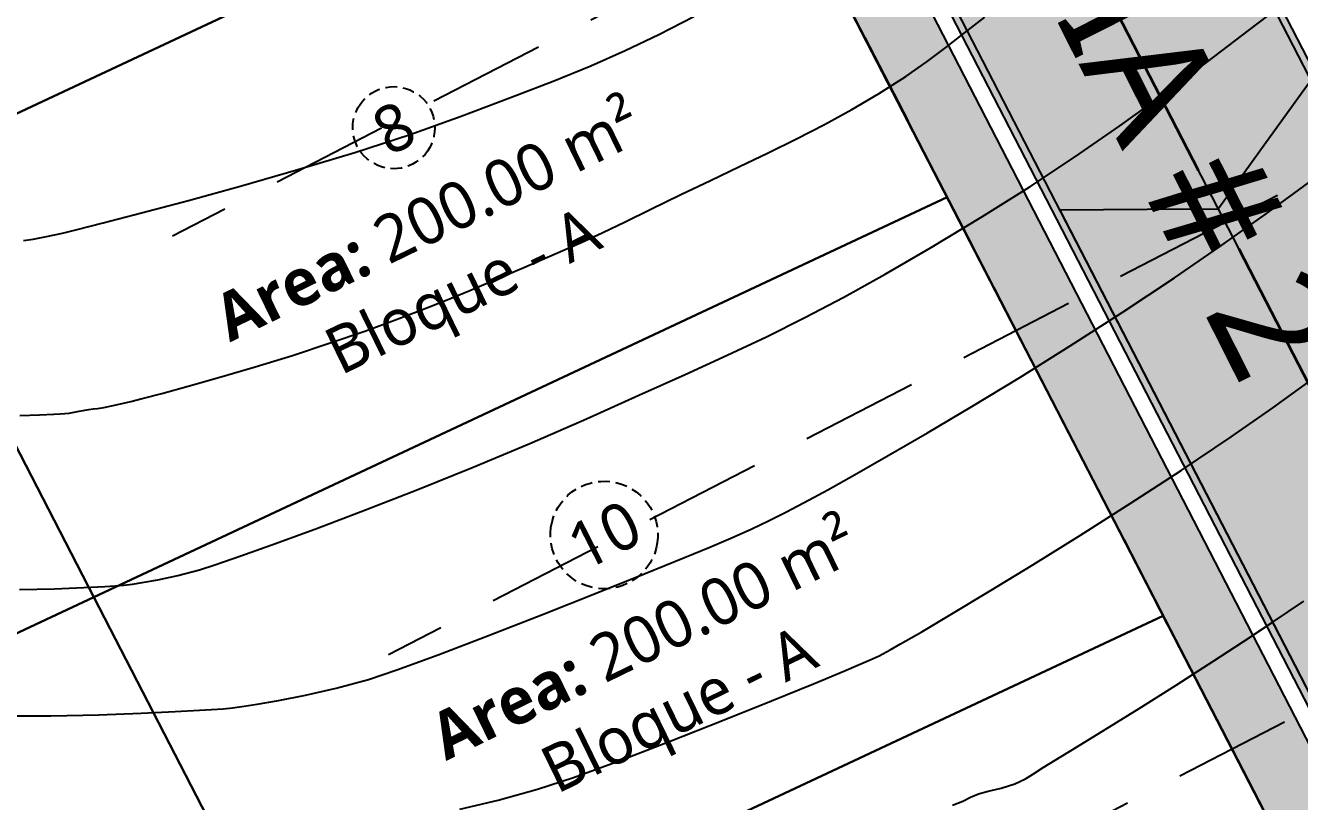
# Model space of a CAD drawing. Header units: millimetres. Extents: x 86 to 591881, y 99 to 1307229.
# Drawn here: x 590673.96 to 590701.02, y 1307039.41 to 1307055.88 of the extents above; entities that cross this region are included whole.
import ezdxf
from ezdxf.enums import TextEntityAlignment as Align

# ---------------------------------------------------------------- set-up
doc = ezdxf.new("R2010")
doc.units = ezdxf.units.MM
for name, pattern in [('CENTER2', [1.125, 0.75, -0.125, 0.125, -0.125]), ('DASHED', [0.75, 0.5, -0.25]), ('DASHED2', [0.375, 0.25, -0.125]), ('HIDDEN', [0.375, 0.25, -0.125])]:
    doc.linetypes.add(name, pattern=pattern)
for name, color, linetype, lineweight in [('_BLOQUES', 9, 'Continuous', 20), ('_BORDILLOS Y CUNETAS', 252, 'Continuous', 20), ('_TEXTO', 3, 'Continuous', 25)]:
    doc.layers.add(name, color=color, linetype=linetype, lineweight=lineweight)
for name, color, linetype in [('_BREAKLINES CORRIDOR', 7, 'Continuous'), ('C-PROP-LINE', 230, 'Continuous'), ('C-PROP-TEXT', 92, 'Continuous'), ('C-ROAD', 7, 'Continuous'), ('C-ROAD-CORR-BNDY', 1, 'CENTER2'), ('C-ROAD-CORR-PATT', 150, 'Continuous'), ('C-ROAD-SAMP', 150, 'HIDDEN'), ('C-TINN-BNDY', 110, 'Continuous'), ('C-TOPO-FEAT', 94, 'Continuous'), ('C-TOPO-MAJR', 9, 'Continuous'), ('C-TOPO-MINR', 8, 'Continuous'), ('C-TOPO-MINR-N', 11, 'Continuous')]:
    doc.layers.add(name, color=color, linetype=linetype)
doc.styles.add('ST - ETIQUETAS', font='', dxfattribs={"height": 2.5})
doc.styles.get('ST - ETIQUETAS').set_extended_font_data('Roboto Thin')

msp = doc.modelspace()

# ---------------------------------------------------------------- hatches: boundary and pattern name
at = {"layer": 'C-ROAD-CORR-PATT', "linetype": 'Continuous', "lineweight": 5, "true_color": 0x898989}
msp.add_hatch(color=252, dxfattribs=at).paths.add_polyline_path([(590687.155, 1307082.018), (590688.339, 1307079.727), (590697.516, 1307061.957), (590706.693, 1307044.187), (590713.609, 1307030.795), (590710.944, 1307029.419), (590704.028, 1307042.81), (590694.851, 1307060.58), (590685.673, 1307078.35), (590684.49, 1307080.641), (590687.155, 1307082.018)], flags=0)
at = {"layer": 'C-ROAD-CORR-PATT', "linetype": 'Continuous', "lineweight": 5}
for color, points in [(3, [(590687.289, 1307082.087), (590688.472, 1307079.796), (590697.649, 1307062.026), (590706.827, 1307044.256), (590713.743, 1307030.864), (590713.609, 1307030.795), (590706.693, 1307044.187), (590697.516, 1307061.957), (590688.339, 1307079.727), (590687.155, 1307082.018), (590687.289, 1307082.087)]), (251, [(590684.49, 1307080.641), (590685.673, 1307078.35), (590694.851, 1307060.58), (590704.028, 1307042.81), (590710.944, 1307029.419), (590708.278, 1307028.042), (590701.362, 1307041.433), (590692.185, 1307059.204), (590683.008, 1307076.974), (590681.824, 1307079.265), (590684.49, 1307080.641)]), (3, [(590681.824, 1307079.265), (590683.008, 1307076.974), (590692.185, 1307059.204), (590701.362, 1307041.433), (590708.278, 1307028.042), (590708.145, 1307027.973), (590701.229, 1307041.365), (590692.052, 1307059.135), (590682.874, 1307076.905), (590681.691, 1307079.196), (590681.824, 1307079.265)])]:
    msp.add_hatch(color=color, dxfattribs=at).paths.add_polyline_path(points, flags=0)
h = msp.add_hatch(dxfattribs=at)
h.set_pattern_fill('AR-HBONE', color=30, scale=0.003, style=0)
h.set_pattern_definition([(45, (590681.38017, 1307079.03522), (0, 0.4310523), [0.9144, -0.3048]), (135, (590681.5957, 1307079.25075), (4e-17, 0.4310523), [0.9144, -0.3048])])
h.paths.add_polyline_path([(590681.38, 1307079.035), (590682.563, 1307076.744), (590691.741, 1307058.974), (590700.918, 1307041.204), (590707.834, 1307027.813), (590706.501, 1307027.124), (590699.585, 1307040.516), (590690.408, 1307058.286), (590681.231, 1307076.056), (590680.047, 1307078.347), (590681.38, 1307079.035)], flags=0)

# ---------------------------------------------------------------- linework, layer by layer
at = {"layer": '_BLOQUES', "color": 140, "linetype": 'Continuous', "lineweight": 25}
msp.add_polyline3d([(590638.927, 1307070.797, 0), (590675.179, 1307087.774, 0), (590702.712, 1307034.462, 0), (590666.46, 1307017.488, 0), (590638.927, 1307070.797, 0)], dxfattribs=at)
at = {"layer": '_BORDILLOS Y CUNETAS'}
for points in [[(590713.681, 1307030.657), (590682.703, 1307090.639, -0.42561), (590683.864, 1307094.05), (590719.21, 1307110.602, -0.402936), (590722.491, 1307109.485), (590751.882, 1307052.562)], [(590667.299, 1307011.504), (590637.388, 1307069.418, -0.425615), (590638.549, 1307072.829), (590673.895, 1307089.381, -0.402908), (590677.176, 1307088.264), (590708.207, 1307028.18)], [(590667.764, 1307011.695), (590637.833, 1307069.647, -0.425615), (590638.762, 1307072.376), (590674.107, 1307088.928, -0.402908), (590676.732, 1307088.035), (590707.751, 1307027.974)]]:
    msp.add_lwpolyline(points, format="xyb", dxfattribs=at)
at = {"layer": '_BREAKLINES CORRIDOR', "flags": 128}
msp.add_lwpolyline([(590669.157, 1307012.265), (590638.927, 1307070.797), (590675.179, 1307087.774), (590706.383, 1307027.354)], dxfattribs=at)
at = {"layer": 'C-PROP-LINE', "color": 4, "linetype": 'Continuous', "lineweight": 25}
for points in [[(590688.945, 1307061.119, 0), (590684.356, 1307070.004, 0), (590666.231, 1307061.516, 0), (590666.231, 1307061.515, 0), (590670.82, 1307052.63, 0), (590688.945, 1307061.119, 0)], [(590693.534, 1307052.233, 0), (590688.945, 1307061.119, 0), (590670.82, 1307052.63, 0), (590670.82, 1307052.63, 0), (590675.409, 1307043.745, 0), (590693.534, 1307052.233, 0)], [(590675.409, 1307043.745, 0), (590670.82, 1307052.63, 0), (590652.693, 1307044.143, 0), (590657.282, 1307035.258, 0), (590675.409, 1307043.745, 0)], [(590698.123, 1307043.348, 0), (590693.534, 1307052.233, 0), (590675.409, 1307043.745, 0), (590679.997, 1307034.86, 0), (590679.998, 1307034.86, 0), (590698.123, 1307043.348, 0)], [(590675.409, 1307043.745, 0), (590657.282, 1307035.258, 0), (590661.871, 1307026.373, 0), (590679.997, 1307034.86, 0), (590675.409, 1307043.745, 0)], [(590702.712, 1307034.462, 0), (590698.123, 1307043.348, 0), (590679.998, 1307034.86, 0), (590684.586, 1307025.975, 0), (590702.712, 1307034.462, 0)]]:
    msp.add_polyline3d(points, dxfattribs=at)
at = {"layer": 'C-PROP-TEXT', "color": 12, "linetype": 'DASHED2', "lineweight": 25, "extrusion": (0, 0, -1)}
for centre, radius, start, end in [((-590681.781, 1307053.708), 0.871, 28.8356, 208.8356), ((-590681.781, 1307053.708), 0.871, 208.8356, 28.8356), ((-590686.248, 1307045.063), 1.141, 8.2091, 188.2091), ((-590686.248, 1307045.063), 1.141, 188.2091, 8.2091)]:
    msp.add_arc(centre, radius, start, end, dxfattribs=at)
at = {"layer": 'C-ROAD', "color": 2, "linetype": 'HIDDEN', "lineweight": 35, "ltscale": 15, "flags": 128}
msp.add_lwpolyline([(590676.496, 1307096.12), (590710.944, 1307029.419)], dxfattribs=at)
at = {"layer": 'C-ROAD-CORR-BNDY', "color": 166, "linetype": 'DASHED', "lineweight": 30, "ltscale": 4}
msp.add_lwpolyline([(590680.047, 1307078.347), (590681.231, 1307076.056), (590690.408, 1307058.286), (590699.585, 1307040.516), (590706.501, 1307027.124), (590715.386, 1307031.713), (590708.47, 1307045.104), (590699.293, 1307062.875), (590690.116, 1307080.645), (590688.932, 1307082.936)], close=True, dxfattribs=at)
at = {"layer": 'C-ROAD-SAMP', "color": 1, "linetype": 'DASHED2', "lineweight": 25, "ltscale": 10}
for points in [[(590712.621, 1307069.758), (590694.851, 1307060.58), (590677.08, 1307051.403)], [(590717.209, 1307060.873), (590699.439, 1307051.695), (590681.669, 1307042.518)], [(590721.798, 1307051.987), (590704.028, 1307042.81), (590686.258, 1307033.633)]]:
    msp.add_lwpolyline(points, dxfattribs=at)
at = {"layer": 'C-TINN-BNDY', "color": 110, "linetype": 'Continuous', "lineweight": -3}
msp.add_polyline3d([(590690.116, 1307080.645, 459.892), (590699.293, 1307062.875, 459.105), (590708.47, 1307045.104, 458.317), (590715.386, 1307031.713, 457.724), (590715.386, 1307031.713, 457.524), (590714.054, 1307031.025, 457.494), (590713.743, 1307030.864, 457.39), (590713.61, 1307030.795, 457.39), (590713.609, 1307030.795, 456.94), (590710.944, 1307029.419, 457), (590708.278, 1307028.042, 456.94), (590708.278, 1307028.042, 457.39), (590708.145, 1307027.973, 457.39), (590707.834, 1307027.813, 457.494), (590706.501, 1307027.124, 457.524), (590699.585, 1307040.516, 458.117), (590690.408, 1307058.286, 458.905), (590681.231, 1307076.056, 459.692), (590680.184, 1307078.083, 458.928)], dxfattribs=at)
at = {"layer": 'C-TOPO-FEAT', "color": 94, "linetype": 'Continuous', "lineweight": -3, "flags": 128}
for points in [[(590687.155, 1307082.018), (590688.339, 1307079.727), (590697.516, 1307061.957), (590706.693, 1307044.187), (590713.609, 1307030.795)], [(590687.289, 1307082.087), (590688.472, 1307079.796), (590697.649, 1307062.026), (590706.827, 1307044.256), (590713.743, 1307030.864)], [(590684.49, 1307080.641), (590685.673, 1307078.35), (590694.851, 1307060.58), (590704.028, 1307042.81), (590710.944, 1307029.419)], [(590681.824, 1307079.265), (590683.008, 1307076.974), (590692.185, 1307059.204), (590701.362, 1307041.433), (590708.278, 1307028.042)], [(590681.38, 1307079.035), (590682.563, 1307076.744), (590691.741, 1307058.974), (590700.918, 1307041.204), (590707.834, 1307027.813)], [(590681.691, 1307079.196), (590682.874, 1307076.905), (590692.052, 1307059.135), (590701.229, 1307041.365), (590708.145, 1307027.973)], [(590680.047, 1307078.347), (590681.231, 1307076.056), (590690.408, 1307058.286), (590699.585, 1307040.516), (590706.501, 1307027.124)]]:
    msp.add_lwpolyline(points, dxfattribs=at)
at = {"layer": 'C-TOPO-MAJR', "color": 40, "linetype": 'Continuous', "lineweight": -3}
for points, elevation in [([(590673.841, 1307047.598), (590674.259, 1307047.611), (590674.56, 1307047.626), (590674.693, 1307047.635), (590674.791, 1307047.641), (590674.888, 1307047.65), (590675.097, 1307047.689), (590675.303, 1307047.728), (590675.395, 1307047.738), (590675.488, 1307047.747), (590675.623, 1307047.772), (590675.886, 1307047.826), (590676.199, 1307047.899), (590676.435, 1307047.959), (590676.851, 1307048.069), (590677.413, 1307048.222), (590678.087, 1307048.411), (590678.838, 1307048.631), (590679.631, 1307048.876), (590680.432, 1307049.139), (590681.164, 1307049.393), (590681.794, 1307049.62), (590682.354, 1307049.833), (590682.877, 1307050.04), (590683.394, 1307050.253), (590683.938, 1307050.483), (590684.541, 1307050.741), (590685.208, 1307051.028), (590685.747, 1307051.267), (590686.222, 1307051.486), (590686.694, 1307051.711), (590687.225, 1307051.969), (590687.878, 1307052.288), (590688.504, 1307052.589), (590689.123, 1307052.884), (590689.734, 1307053.178), (590690.336, 1307053.475), (590690.928, 1307053.779), (590691.508, 1307054.095), (590692.076, 1307054.429), (590692.653, 1307054.795), (590693.11, 1307055.112), (590693.505, 1307055.408), (590693.895, 1307055.712), (590694.337, 1307056.054)], 459), ([(590673.392, 1307041.227), (590674.497, 1307041.226), (590675.518, 1307041.246), (590676.414, 1307041.279), (590677.14, 1307041.316), (590677.653, 1307041.347), (590677.911, 1307041.363), (590678.158, 1307041.377), (590678.355, 1307041.396), (590678.6, 1307041.432), (590678.881, 1307041.476), (590679.331, 1307041.552), (590679.905, 1307041.664), (590680.558, 1307041.811), (590681.244, 1307041.997), (590681.846, 1307042.199), (590682.726, 1307042.523), (590683.79, 1307042.929), (590684.941, 1307043.377), (590686.082, 1307043.829), (590687.118, 1307044.244), (590687.953, 1307044.583), (590688.491, 1307044.807), (590688.989, 1307045.021), (590689.383, 1307045.195), (590689.739, 1307045.361), (590690.124, 1307045.554), (590690.602, 1307045.807), (590690.999, 1307046.024), (590691.566, 1307046.341), (590692.28, 1307046.748), (590693.119, 1307047.235), (590694.058, 1307047.792), (590695.075, 1307048.409), (590696.146, 1307049.076), (590697.249, 1307049.783), (590698.361, 1307050.52), (590699.297, 1307051.165), (590700.288, 1307051.869), (590701.324, 1307052.623)], 458.5), ([(590693.65, 1307039.329), (590693.864, 1307039.414), (590694.031, 1307039.497), (590694.2, 1307039.573), (590694.405, 1307039.627), (590694.679, 1307039.69), (590694.97, 1307039.784), (590695.195, 1307039.892), (590695.364, 1307039.997), (590695.576, 1307040.132), (590695.826, 1307040.283), (590696.28, 1307040.559), (590696.891, 1307040.934), (590697.611, 1307041.383), (590698.395, 1307041.878), (590699.196, 1307042.394), (590699.803, 1307042.791), (590700.438, 1307043.21), (590701.109, 1307043.656)], 458)]:
    msp.add_lwpolyline(points, dxfattribs=dict(at, elevation=elevation))
at = {"layer": 'C-TOPO-MINR', "color": 44, "linetype": 'Continuous', "lineweight": -3}
for points, elevation in [([(590673.83, 1307043.91), (590674.574, 1307043.922), (590675.197, 1307043.947), (590675.645, 1307043.972), (590675.861, 1307043.986), (590676.047, 1307043.998), (590676.232, 1307044.023), (590676.436, 1307044.055), (590676.773, 1307044.115), (590677.195, 1307044.205), (590677.654, 1307044.327), (590677.981, 1307044.433), (590678.529, 1307044.622), (590679.266, 1307044.884), (590680.16, 1307045.212), (590681.18, 1307045.597), (590682.293, 1307046.03), (590683.468, 1307046.502), (590684.672, 1307047.005), (590685.873, 1307047.531), (590686.987, 1307048.029), (590687.972, 1307048.471), (590688.863, 1307048.879), (590689.698, 1307049.273), (590690.512, 1307049.677), (590691.34, 1307050.111), (590692.219, 1307050.597), (590693.183, 1307051.157), (590694.27, 1307051.813), (590695.287, 1307052.454), (590696.261, 1307053.098), (590697.203, 1307053.749), (590698.126, 1307054.413), (590699.042, 1307055.091), (590699.964, 1307055.79), (590700.905, 1307056.512)], 458.75), ([(590673.915, 1307051.313), (590674.125, 1307051.345), (590674.405, 1307051.396), (590674.744, 1307051.471), (590675.03, 1307051.541), (590675.608, 1307051.687), (590676.423, 1307051.898), (590677.42, 1307052.163), (590678.545, 1307052.473), (590679.741, 1307052.818), (590680.954, 1307053.185), (590682.128, 1307053.566), (590683.209, 1307053.95), (590684.263, 1307054.349), (590685.166, 1307054.699), (590685.963, 1307055.024), (590686.697, 1307055.345), (590687.412, 1307055.686), (590688.152, 1307056.068)], 459.25), ([(590683.185, 1307039.245), (590683.996, 1307039.437), (590684.834, 1307039.667), (590685.596, 1307039.918), (590686.565, 1307040.272), (590687.649, 1307040.687), (590688.759, 1307041.125), (590689.804, 1307041.545), (590690.695, 1307041.908), (590691.341, 1307042.175), (590691.653, 1307042.305), (590691.897, 1307042.411), (590692.089, 1307042.5), (590692.324, 1307042.624), (590692.545, 1307042.751), (590692.994, 1307043.012), (590693.635, 1307043.391), (590694.433, 1307043.871), (590695.354, 1307044.432), (590696.363, 1307045.058), (590697.423, 1307045.731), (590698.502, 1307046.433), (590699.563, 1307047.147), (590700.449, 1307047.766), (590701.399, 1307048.446)], 458.25)]:
    msp.add_lwpolyline(points, dxfattribs=dict(at, elevation=elevation))
at = {"layer": 'C-TOPO-MINR-N', "color": 11, "linetype": 'Continuous', "lineweight": -3, "elevation": 458}
msp.add_lwpolyline([(590701.257, 1307054.713), (590700.175, 1307053.21), (590699.291, 1307051.982), (590697.778, 1307051.972), (590695.926, 1307051.959), (590700.914, 1307042.302), (590701.17, 1307041.806)], dxfattribs=at)

# ---------------------------------------------------------------- texts
at = {"layer": '_TEXTO', "style": 'ST - ETIQUETAS'}
msp.add_text('CALLE SECUNDARIA # 2', height=2.5, rotation=296.7711, dxfattribs=at).set_placement((590691.689, 1307064.244), align=Align.CENTER)
at = {"layer": 'C-PROP-TEXT', "color": 92, "linetype": 'Continuous', "lineweight": -3, "char_height": 1, "attachment_point": 2, "rotation": 26, "style": 'ST - ETIQUETAS'}
for insert in [(590682.286, 1307052.207), (590686.875, 1307043.322)]:
    msp.add_mtext('{\\fRoboto Thin|b1|i0|c0|p2;\\C18;\\c0;Area:\\C0; \\fRoboto Thin|b0|i0|c0|p2;\\C178;\\c4980736;200.00 m²\\PBloque - A}', dxfattribs=dict(at, insert=insert))
at = {"layer": 'C-PROP-TEXT', "color": 2, "linetype": 'Continuous', "lineweight": -3, "char_height": 1, "attachment_point": 8, "rotation": 27, "style": 'ST - ETIQUETAS'}
for s, insert in [('{\\fRoboto Black|b0|i0|c0|p2;8}', (590682.015, 1307053.25)), ('{\\fRoboto Black|b0|i0|c0|p2;10}', (590686.481, 1307044.605))]:
    msp.add_mtext(s, dxfattribs=dict(at, insert=insert))

doc.saveas('drawing.dxf')
